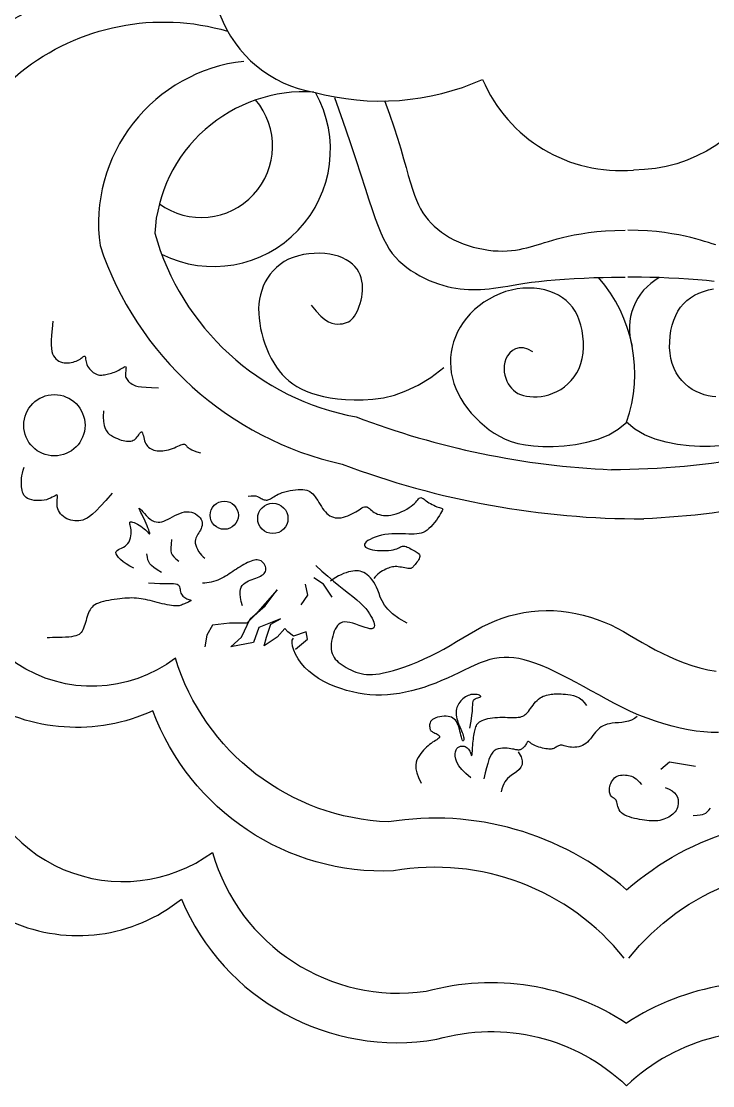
# Model space of a CAD drawing. Header units: millimetres. Extents: x -159346 to -157016, y -80163 to -78851.
# Drawn here: x -158656.36 to -158629.6, y -80136.19 to -80095.04 of the extents above; entities that cross this region are included whole.
import ezdxf

# ---------------------------------------------------------------- set-up
doc = ezdxf.new("R2010")
doc.units = ezdxf.units.MM
doc.header["$LTSCALE"] = 2
doc.header["$MEASUREMENT"] = 0
for name, color, linetype in [('3', 3, 'CONTINUOUS'), ('4', 4, 'CONTINUOUS'), ('7', 7, 'CONTINUOUS')]:
    doc.layers.add(name, color=color, linetype=linetype)

msp = doc.modelspace()

# ---------------------------------------------------------------- linework, layer by layer
at = {"layer": '3', "color": 0}
for points in [[(-158653.806, -80084.063, 0.451638), (-158647.873, -80090.138, 0.579816), (-158645.033, -80097.775, 0.173392), (-158638.508, -80097.287, 0.324668), (-158632.67, -80100.79)], [(-158612.07, -80084.063, -0.451638), (-158618.003, -80090.138, -0.579816), (-158620.843, -80097.775, -0.173392), (-158627.368, -80097.287, -0.302742), (-158632.67, -80100.79)], [(-158647.749, -80096.589, 0.421011), (-158653.308, -80103.712, 0.263518), (-158643.942, -80112.162, 0.091202), (-158632.266, -80114.275)], [(-158618.127, -80096.589, -0.421011), (-158612.568, -80103.712, -0.263518), (-158621.934, -80112.162, -0.078651), (-158632.266, -80114.275)], [(-158645.033, -80097.775, 0.414914), (-158651.193, -80103.229, 0.286267), (-158643.403, -80110.335, 0.079731), (-158633.525, -80112.377, 0.079731)], [(-158620.843, -80097.775, -0.414914), (-158614.683, -80103.229, -0.286267), (-158622.473, -80110.335, -0.0915), (-158633.525, -80112.377, -0.079731)]]:
    msp.add_lwpolyline(points, format="xyb", dxfattribs=at)
for points in [[(-158644.232, -80097.985), (-158643.916, -80098.896), (-158643.646, -80099.692), (-158643.416, -80100.382), (-158643.22, -80100.979), (-158643.052, -80101.494), (-158642.906, -80101.938), (-158642.778, -80102.322), (-158642.661, -80102.658), (-158642.55, -80102.955), (-158642.442, -80103.218), (-158642.336, -80103.452), (-158642.229, -80103.659), (-158642.118, -80103.844), (-158642.002, -80104.011), (-158641.878, -80104.162), (-158641.744, -80104.303), (-158641.599, -80104.435), (-158641.443, -80104.559), (-158641.278, -80104.675), (-158641.107, -80104.783), (-158640.932, -80104.882), (-158640.753, -80104.973), (-158640.573, -80105.055), (-158640.395, -80105.127), (-158640.219, -80105.191), (-158640.045, -80105.245), (-158639.875, -80105.291), (-158639.706, -80105.329), (-158639.54, -80105.359), (-158639.377, -80105.382), (-158639.215, -80105.399), (-158639.055, -80105.409), (-158638.898, -80105.414), (-158638.74, -80105.413), (-158638.582, -80105.407), (-158638.421, -80105.397), (-158638.256, -80105.381), (-158638.087, -80105.361), (-158637.91, -80105.337), (-158637.726, -80105.309), (-158637.532, -80105.277), (-158637.326, -80105.242), (-158637.106, -80105.206), (-158636.868, -80105.168), (-158636.611, -80105.131), (-158636.332, -80105.096), (-158636.028, -80105.062), (-158635.697, -80105.032), (-158635.338, -80105.006), (-158634.962, -80104.984), (-158634.58, -80104.965), (-158634.203, -80104.951), (-158633.844, -80104.94), (-158633.515, -80104.932), (-158633.227, -80104.928), (-158632.993, -80104.926)], [(-158642.298, -80098.105), (-158642.108, -80098.629), (-158641.943, -80099.114), (-158641.8, -80099.562), (-158641.675, -80099.974), (-158641.566, -80100.351), (-158641.47, -80100.694), (-158641.382, -80101.005), (-158641.301, -80101.284), (-158641.223, -80101.534), (-158641.146, -80101.757), (-158641.069, -80101.956), (-158640.989, -80102.134), (-158640.906, -80102.296), (-158640.817, -80102.444), (-158640.721, -80102.582), (-158640.616, -80102.713), (-158640.502, -80102.839), (-158640.377, -80102.961), (-158640.243, -80103.078), (-158640.099, -80103.19), (-158639.946, -80103.295), (-158639.785, -80103.393), (-158639.616, -80103.485), (-158639.438, -80103.568), (-158639.253, -80103.643), (-158639.063, -80103.709), (-158638.869, -80103.767), (-158638.673, -80103.816), (-158638.477, -80103.856), (-158638.282, -80103.886), (-158638.092, -80103.908), (-158637.907, -80103.92), (-158637.73, -80103.923), (-158637.559, -80103.918), (-158637.395, -80103.905), (-158637.238, -80103.885), (-158637.086, -80103.86), (-158636.939, -80103.83), (-158636.797, -80103.796), (-158636.659, -80103.759), (-158636.524, -80103.721), (-158636.39, -80103.68), (-158636.253, -80103.638), (-158636.111, -80103.594), (-158635.96, -80103.548), (-158635.796, -80103.501), (-158635.617, -80103.452), (-158635.42, -80103.402), (-158635.201, -80103.351), (-158634.96, -80103.3), (-158634.695, -80103.252), (-158634.407, -80103.208), (-158634.093, -80103.17), (-158633.753, -80103.141), (-158633.387, -80103.122), (-158632.993, -80103.115)], [(-158629.486, -80103.68), (-158629.622, -80103.638), (-158629.765, -80103.594), (-158629.916, -80103.548), (-158630.079, -80103.501), (-158630.258, -80103.452), (-158630.456, -80103.402), (-158630.674, -80103.351), (-158630.916, -80103.3), (-158631.18, -80103.252), (-158631.469, -80103.208), (-158631.783, -80103.17), (-158632.123, -80103.141), (-158632.489, -80103.122), (-158632.883, -80103.115)], [(-158645.138, -80106.013), (-158644.944, -80106.253), (-158644.768, -80106.436), (-158644.609, -80106.569), (-158644.465, -80106.659), (-158644.336, -80106.713), (-158644.218, -80106.741), (-158644.112, -80106.748), (-158644.015, -80106.742), (-158643.927, -80106.73), (-158643.845, -80106.712), (-158643.77, -80106.687), (-158643.701, -80106.655), (-158643.637, -80106.614), (-158643.577, -80106.565), (-158643.52, -80106.505), (-158643.466, -80106.435), (-158643.415, -80106.354), (-158643.365, -80106.264), (-158643.319, -80106.164), (-158643.278, -80106.057), (-158643.24, -80105.944), (-158643.209, -80105.826), (-158643.183, -80105.704), (-158643.164, -80105.58), (-158643.153, -80105.455), (-158643.15, -80105.33), (-158643.157, -80105.206), (-158643.174, -80105.083), (-158643.203, -80104.963), (-158643.244, -80104.846), (-158643.298, -80104.733), (-158643.366, -80104.624), (-158643.449, -80104.522), (-158643.546, -80104.426), (-158643.659, -80104.337), (-158643.785, -80104.257), (-158643.925, -80104.187), (-158644.078, -80104.126), (-158644.244, -80104.078), (-158644.423, -80104.041), (-158644.614, -80104.017), (-158644.813, -80104.007), (-158645.019, -80104.011), (-158645.226, -80104.028), (-158645.433, -80104.06), (-158645.635, -80104.106), (-158645.83, -80104.167), (-158646.014, -80104.242), (-158646.185, -80104.332), (-158646.341, -80104.437), (-158646.484, -80104.553), (-158646.612, -80104.681), (-158646.727, -80104.819), (-158646.829, -80104.965), (-158646.917, -80105.119), (-158646.991, -80105.278), (-158647.053, -80105.443), (-158647.101, -80105.612), (-158647.137, -80105.786), (-158647.16, -80105.964), (-158647.171, -80106.146), (-158647.17, -80106.332), (-158647.157, -80106.523), (-158647.132, -80106.717), (-158647.096, -80106.915), (-158647.05, -80107.114), (-158646.994, -80107.314), (-158646.928, -80107.512), (-158646.854, -80107.706), (-158646.772, -80107.894), (-158646.684, -80108.075), (-158646.588, -80108.246), (-158646.487, -80108.407), (-158646.379, -80108.556), (-158646.263, -80108.695), (-158646.138, -80108.825), (-158646.002, -80108.945), (-158645.855, -80109.055), (-158645.695, -80109.158), (-158645.521, -80109.252), (-158645.332, -80109.339), (-158645.126, -80109.417), (-158644.903, -80109.487), (-158644.662, -80109.547), (-158644.4, -80109.596), (-158644.117, -80109.634), (-158643.811, -80109.661), (-158643.481, -80109.675), (-158643.127, -80109.674), (-158642.749, -80109.65), (-158642.346, -80109.591), (-158641.921, -80109.489), (-158641.473, -80109.331), (-158641.004, -80109.109), (-158640.513, -80108.811), (-158640.002, -80108.427)], [(-158629.544, -80105.096), (-158629.848, -80105.062), (-158630.179, -80105.032), (-158630.537, -80105.006), (-158630.914, -80104.984), (-158631.296, -80104.965), (-158631.672, -80104.951), (-158632.031, -80104.94), (-158632.36, -80104.932), (-158632.648, -80104.928), (-158632.883, -80104.926)], [(-158636.558, -80107.824), (-158636.753, -80107.718), (-158636.931, -80107.667), (-158637.091, -80107.663), (-158637.233, -80107.699), (-158637.355, -80107.768), (-158637.459, -80107.862), (-158637.542, -80107.973), (-158637.605, -80108.095), (-158637.648, -80108.221), (-158637.672, -80108.348), (-158637.678, -80108.475), (-158637.669, -80108.6), (-158637.647, -80108.721), (-158637.612, -80108.838), (-158637.568, -80108.949), (-158637.515, -80109.051), (-158637.455, -80109.144), (-158637.387, -80109.228), (-158637.313, -80109.303), (-158637.23, -80109.368), (-158637.139, -80109.424), (-158637.039, -80109.47), (-158636.929, -80109.507), (-158636.81, -80109.534), (-158636.68, -80109.552), (-158636.542, -80109.559), (-158636.397, -80109.556), (-158636.247, -80109.542), (-158636.094, -80109.515), (-158635.939, -80109.475), (-158635.784, -80109.421), (-158635.631, -80109.353), (-158635.483, -80109.27), (-158635.339, -80109.172), (-158635.204, -80109.059), (-158635.077, -80108.932), (-158634.963, -80108.789), (-158634.861, -80108.633), (-158634.774, -80108.462), (-158634.705, -80108.276), (-158634.654, -80108.078), (-158634.621, -80107.868), (-158634.605, -80107.652), (-158634.607, -80107.433), (-158634.624, -80107.214), (-158634.657, -80106.999), (-158634.704, -80106.792), (-158634.765, -80106.596), (-158634.84, -80106.415), (-158634.928, -80106.249), (-158635.029, -80106.097), (-158635.143, -80105.96), (-158635.27, -80105.837), (-158635.411, -80105.728), (-158635.565, -80105.632), (-158635.732, -80105.55), (-158635.912, -80105.481), (-158636.104, -80105.426), (-158636.305, -80105.386), (-158636.514, -80105.361), (-158636.729, -80105.353), (-158636.949, -80105.36), (-158637.171, -80105.386), (-158637.394, -80105.429), (-158637.616, -80105.491), (-158637.835, -80105.571), (-158638.049, -80105.667), (-158638.257, -80105.778), (-158638.457, -80105.902), (-158638.646, -80106.039), (-158638.822, -80106.187), (-158638.985, -80106.345), (-158639.132, -80106.511), (-158639.263, -80106.685), (-158639.378, -80106.865), (-158639.477, -80107.052), (-158639.561, -80107.242), (-158639.629, -80107.437), (-158639.682, -80107.634), (-158639.72, -80107.834), (-158639.743, -80108.034), (-158639.75, -80108.235), (-158639.742, -80108.436), (-158639.718, -80108.637), (-158639.677, -80108.838), (-158639.621, -80109.038), (-158639.548, -80109.236), (-158639.458, -80109.433), (-158639.352, -80109.628), (-158639.23, -80109.82), (-158639.094, -80110.008), (-158638.945, -80110.189), (-158638.784, -80110.364), (-158638.614, -80110.53), (-158638.436, -80110.686), (-158638.25, -80110.832), (-158638.057, -80110.965), (-158637.855, -80111.085), (-158637.638, -80111.191), (-158637.401, -80111.282), (-158637.141, -80111.357), (-158636.853, -80111.415), (-158636.533, -80111.455), (-158636.175, -80111.476), (-158635.779, -80111.476), (-158635.354, -80111.453), (-158634.914, -80111.4), (-158634.471, -80111.313), (-158634.038, -80111.189), (-158633.629, -80111.022), (-158633.256, -80110.807), (-158632.932, -80110.54)], [(-158629.479, -80109.556), (-158629.629, -80109.542), (-158629.782, -80109.515), (-158629.937, -80109.475), (-158630.092, -80109.421), (-158630.244, -80109.353), (-158630.393, -80109.27), (-158630.536, -80109.172), (-158630.672, -80109.059), (-158630.798, -80108.932), (-158630.913, -80108.789), (-158631.015, -80108.633), (-158631.101, -80108.462), (-158631.171, -80108.276), (-158631.222, -80108.078), (-158631.255, -80107.868), (-158631.27, -80107.652), (-158631.269, -80107.433), (-158631.252, -80107.214), (-158631.219, -80106.999), (-158631.172, -80106.792), (-158631.11, -80106.596), (-158631.036, -80106.415), (-158630.948, -80106.249), (-158630.847, -80106.097), (-158630.733, -80105.96), (-158630.605, -80105.837), (-158630.465, -80105.728), (-158630.311, -80105.632), (-158630.144, -80105.55), (-158629.963, -80105.481), (-158629.772, -80105.426), (-158629.571, -80105.386)], [(-158655.13, -80106.636), (-158655.166, -80106.926), (-158655.189, -80107.171), (-158655.2, -80107.377), (-158655.201, -80107.547), (-158655.191, -80107.686), (-158655.171, -80107.801), (-158655.143, -80107.894), (-158655.107, -80107.972), (-158655.063, -80108.038), (-158655.013, -80108.094), (-158654.957, -80108.14), (-158654.896, -80108.177), (-158654.832, -80108.206), (-158654.765, -80108.227), (-158654.697, -80108.24), (-158654.627, -80108.247), (-158654.557, -80108.247), (-158654.488, -80108.242), (-158654.42, -80108.232), (-158654.354, -80108.218), (-158654.291, -80108.199), (-158654.231, -80108.177), (-158654.175, -80108.153), (-158654.123, -80108.126), (-158654.077, -80108.097), (-158654.036, -80108.068), (-158654, -80108.041), (-158653.969, -80108.017), (-158653.942, -80107.998), (-158653.92, -80107.986), (-158653.903, -80107.981), (-158653.89, -80107.986), (-158653.882, -80108.002), (-158653.876, -80108.028), (-158653.872, -80108.062), (-158653.867, -80108.104), (-158653.861, -80108.151), (-158653.851, -80108.202), (-158653.837, -80108.256), (-158653.816, -80108.312), (-158653.788, -80108.368), (-158653.753, -80108.422), (-158653.713, -80108.475), (-158653.668, -80108.525), (-158653.62, -80108.571), (-158653.571, -80108.612), (-158653.521, -80108.647), (-158653.471, -80108.675), (-158653.423, -80108.696), (-158653.376, -80108.709), (-158653.33, -80108.717), (-158653.284, -80108.719), (-158653.237, -80108.717), (-158653.189, -80108.712), (-158653.14, -80108.703), (-158653.089, -80108.694), (-158653.035, -80108.683), (-158652.98, -80108.67), (-158652.922, -80108.657), (-158652.864, -80108.641), (-158652.805, -80108.623), (-158652.747, -80108.603), (-158652.689, -80108.58), (-158652.632, -80108.554), (-158652.577, -80108.525), (-158652.525, -80108.494), (-158652.476, -80108.464), (-158652.432, -80108.436), (-158652.393, -80108.414), (-158652.36, -80108.398), (-158652.334, -80108.391), (-158652.315, -80108.396), (-158652.306, -80108.412), (-158652.302, -80108.44), (-158652.304, -80108.477), (-158652.31, -80108.52), (-158652.316, -80108.568), (-158652.322, -80108.62), (-158652.325, -80108.671), (-158652.325, -80108.722), (-158652.318, -80108.769), (-158652.306, -80108.813), (-158652.288, -80108.854), (-158652.264, -80108.893), (-158652.235, -80108.93), (-158652.202, -80108.966), (-158652.163, -80109), (-158652.12, -80109.033), (-158652.071, -80109.066), (-158652.011, -80109.098), (-158651.934, -80109.127), (-158651.832, -80109.153), (-158651.699, -80109.174), (-158651.529, -80109.191), (-158651.314, -80109.202), (-158651.048, -80109.206)], [(-158653.173, -80110.099), (-158653.184, -80110.328), (-158653.176, -80110.515), (-158653.152, -80110.666), (-158653.113, -80110.785), (-158653.063, -80110.879), (-158653.004, -80110.952), (-158652.937, -80111.01), (-158652.865, -80111.058), (-158652.791, -80111.102), (-158652.715, -80111.14), (-158652.638, -80111.174), (-158652.561, -80111.204), (-158652.486, -80111.229), (-158652.413, -80111.248), (-158652.344, -80111.263), (-158652.278, -80111.273), (-158652.218, -80111.277), (-158652.162, -80111.276), (-158652.111, -80111.269), (-158652.064, -80111.257), (-158652.02, -80111.24), (-158651.979, -80111.216), (-158651.941, -80111.187), (-158651.905, -80111.152), (-158651.871, -80111.111), (-158651.839, -80111.067), (-158651.809, -80111.023), (-158651.781, -80110.982), (-158651.755, -80110.947), (-158651.731, -80110.921), (-158651.71, -80110.908), (-158651.691, -80110.909), (-158651.675, -80110.929), (-158651.66, -80110.963), (-158651.646, -80111.01), (-158651.633, -80111.065), (-158651.618, -80111.127), (-158651.602, -80111.192), (-158651.583, -80111.257), (-158651.561, -80111.319), (-158651.534, -80111.375), (-158651.503, -80111.426), (-158651.467, -80111.471), (-158651.428, -80111.51), (-158651.384, -80111.544), (-158651.335, -80111.573), (-158651.282, -80111.597), (-158651.225, -80111.617), (-158651.164, -80111.632), (-158651.098, -80111.643), (-158651.03, -80111.649), (-158650.958, -80111.651), (-158650.885, -80111.648), (-158650.81, -80111.639), (-158650.733, -80111.626), (-158650.656, -80111.608), (-158650.58, -80111.584), (-158650.504, -80111.557), (-158650.431, -80111.528), (-158650.361, -80111.498), (-158650.295, -80111.469), (-158650.234, -80111.443), (-158650.181, -80111.42), (-158650.135, -80111.403), (-158650.097, -80111.392), (-158650.066, -80111.388), (-158650.041, -80111.39), (-158650.021, -80111.397), (-158650.003, -80111.408), (-158649.987, -80111.423), (-158649.971, -80111.442), (-158649.953, -80111.463), (-158649.932, -80111.487), (-158649.904, -80111.513), (-158649.867, -80111.542), (-158649.817, -80111.572), (-158649.751, -80111.605), (-158649.666, -80111.641), (-158649.559, -80111.679), (-158649.426, -80111.719)], [(-158629.343, -80111.455), (-158629.7, -80111.476), (-158630.097, -80111.476), (-158630.521, -80111.453), (-158630.962, -80111.4), (-158631.405, -80111.313), (-158631.837, -80111.189), (-158632.247, -80111.022), (-158632.62, -80110.807), (-158632.943, -80110.54)], [(-158652.837, -80113.284), (-158653.086, -80113.566), (-158653.291, -80113.791), (-158653.46, -80113.964), (-158653.597, -80114.094), (-158653.711, -80114.188), (-158653.807, -80114.252), (-158653.891, -80114.294), (-158653.97, -80114.322), (-158654.049, -80114.341), (-158654.129, -80114.352), (-158654.209, -80114.357), (-158654.288, -80114.354), (-158654.367, -80114.344), (-158654.443, -80114.326), (-158654.518, -80114.302), (-158654.589, -80114.271), (-158654.657, -80114.232), (-158654.721, -80114.187), (-158654.78, -80114.137), (-158654.832, -80114.081), (-158654.877, -80114.02), (-158654.915, -80113.955), (-158654.943, -80113.886), (-158654.962, -80113.814), (-158654.971, -80113.74), (-158654.973, -80113.666), (-158654.969, -80113.594), (-158654.962, -80113.527), (-158654.956, -80113.467), (-158654.952, -80113.418), (-158654.953, -80113.38), (-158654.962, -80113.358), (-158654.981, -80113.352), (-158655.011, -80113.361), (-158655.05, -80113.381), (-158655.099, -80113.408), (-158655.156, -80113.441), (-158655.223, -80113.475), (-158655.298, -80113.507), (-158655.382, -80113.535), (-158655.473, -80113.556), (-158655.569, -80113.568), (-158655.667, -80113.573), (-158655.766, -80113.571), (-158655.862, -80113.561), (-158655.953, -80113.544), (-158656.036, -80113.52), (-158656.109, -80113.488), (-158656.169, -80113.45), (-158656.217, -80113.405), (-158656.255, -80113.355), (-158656.285, -80113.299), (-158656.306, -80113.238), (-158656.322, -80113.173), (-158656.334, -80113.104), (-158656.342, -80113.032), (-158656.348, -80112.957), (-158656.351, -80112.879), (-158656.35, -80112.796), (-158656.344, -80112.708), (-158656.332, -80112.612), (-158656.313, -80112.51), (-158656.285, -80112.399), (-158656.248, -80112.278)], [(-158647.581, -80113.395), (-158647.465, -80113.382), (-158647.368, -80113.381), (-158647.287, -80113.391), (-158647.219, -80113.409), (-158647.162, -80113.432), (-158647.113, -80113.458), (-158647.07, -80113.484), (-158647.031, -80113.507), (-158646.993, -80113.525), (-158646.956, -80113.539), (-158646.919, -80113.547), (-158646.883, -80113.55), (-158646.847, -80113.549), (-158646.812, -80113.542), (-158646.777, -80113.532), (-158646.742, -80113.516), (-158646.707, -80113.497), (-158646.67, -80113.474), (-158646.631, -80113.447), (-158646.587, -80113.419), (-158646.538, -80113.388), (-158646.481, -80113.357), (-158646.416, -80113.325), (-158646.341, -80113.293), (-158646.256, -80113.262), (-158646.161, -80113.233), (-158646.06, -80113.206), (-158645.956, -80113.182), (-158645.85, -80113.163), (-158645.745, -80113.148), (-158645.644, -80113.138), (-158645.549, -80113.135), (-158645.463, -80113.138), (-158645.384, -80113.149), (-158645.312, -80113.167), (-158645.246, -80113.192), (-158645.186, -80113.224), (-158645.13, -80113.264), (-158645.077, -80113.312), (-158645.027, -80113.367), (-158644.979, -80113.43), (-158644.932, -80113.5), (-158644.886, -80113.573), (-158644.84, -80113.649), (-158644.793, -80113.726), (-158644.746, -80113.802), (-158644.696, -80113.876), (-158644.645, -80113.945), (-158644.591, -80114.008), (-158644.535, -80114.065), (-158644.476, -80114.114), (-158644.413, -80114.156), (-158644.348, -80114.191), (-158644.28, -80114.217), (-158644.208, -80114.234), (-158644.133, -80114.243), (-158644.054, -80114.241), (-158643.973, -80114.232), (-158643.891, -80114.214), (-158643.808, -80114.19), (-158643.725, -80114.16), (-158643.644, -80114.126), (-158643.565, -80114.088), (-158643.49, -80114.047), (-158643.418, -80114.005), (-158643.351, -80113.962), (-158643.289, -80113.921), (-158643.23, -80113.884), (-158643.175, -80113.852), (-158643.124, -80113.827), (-158643.077, -80113.811), (-158643.033, -80113.805), (-158642.992, -80113.811), (-158642.954, -80113.827), (-158642.917, -80113.851), (-158642.879, -80113.882), (-158642.84, -80113.917), (-158642.797, -80113.954), (-158642.75, -80113.992), (-158642.697, -80114.028), (-158642.638, -80114.061), (-158642.572, -80114.09), (-158642.5, -80114.114), (-158642.421, -80114.132), (-158642.337, -80114.143), (-158642.248, -80114.148), (-158642.153, -80114.144), (-158642.054, -80114.131), (-158641.951, -80114.109), (-158641.845, -80114.078), (-158641.739, -80114.041), (-158641.635, -80113.997), (-158641.534, -80113.949), (-158641.438, -80113.897), (-158641.35, -80113.842), (-158641.271, -80113.786), (-158641.203, -80113.731), (-158641.145, -80113.677), (-158641.096, -80113.625), (-158641.054, -80113.578), (-158641.017, -80113.537), (-158640.984, -80113.502), (-158640.955, -80113.476), (-158640.927, -80113.461), (-158640.898, -80113.455), (-158640.87, -80113.46), (-158640.839, -80113.474), (-158640.807, -80113.494), (-158640.771, -80113.52), (-158640.731, -80113.551), (-158640.687, -80113.584), (-158640.638, -80113.619), (-158640.582, -80113.654), (-158640.523, -80113.688), (-158640.461, -80113.721), (-158640.398, -80113.751), (-158640.335, -80113.78), (-158640.276, -80113.805), (-158640.221, -80113.826), (-158640.172, -80113.842), (-158640.13, -80113.854), (-158640.097, -80113.863), (-158640.073, -80113.872), (-158640.057, -80113.884), (-158640.052, -80113.901), (-158640.056, -80113.926), (-158640.071, -80113.961), (-158640.097, -80114.01), (-158640.134, -80114.073), (-158640.181, -80114.148), (-158640.236, -80114.232), (-158640.297, -80114.321), (-158640.364, -80114.411), (-158640.435, -80114.498), (-158640.508, -80114.58), (-158640.582, -80114.652), (-158640.655, -80114.712), (-158640.729, -80114.76), (-158640.804, -80114.798), (-158640.882, -80114.826), (-158640.965, -80114.845), (-158641.054, -80114.858), (-158641.149, -80114.864), (-158641.253, -80114.866), (-158641.366, -80114.865), (-158641.486, -80114.861), (-158641.614, -80114.858), (-158641.746, -80114.855), (-158641.88, -80114.855), (-158642.017, -80114.859), (-158642.153, -80114.868), (-158642.287, -80114.885), (-158642.418, -80114.91), (-158642.543, -80114.942), (-158642.66, -80114.981), (-158642.767, -80115.024), (-158642.862, -80115.069), (-158642.943, -80115.117), (-158643.006, -80115.164), (-158643.051, -80115.211), (-158643.076, -80115.255), (-158643.081, -80115.296), (-158643.068, -80115.334), (-158643.038, -80115.369), (-158642.991, -80115.401), (-158642.931, -80115.428), (-158642.857, -80115.452), (-158642.772, -80115.472), (-158642.676, -80115.487), (-158642.573, -80115.498), (-158642.465, -80115.504), (-158642.356, -80115.506), (-158642.248, -80115.504), (-158642.144, -80115.498), (-158642.048, -80115.487), (-158641.961, -80115.472), (-158641.887, -80115.452), (-158641.824, -80115.43), (-158641.77, -80115.407), (-158641.722, -80115.384), (-158641.68, -80115.364), (-158641.64, -80115.347), (-158641.601, -80115.336), (-158641.56, -80115.332), (-158641.517, -80115.336), (-158641.47, -80115.348), (-158641.422, -80115.365), (-158641.372, -80115.388), (-158641.321, -80115.414), (-158641.269, -80115.442), (-158641.219, -80115.471), (-158641.169, -80115.5), (-158641.121, -80115.527), (-158641.076, -80115.553), (-158641.035, -80115.579), (-158641, -80115.605), (-158640.971, -80115.633), (-158640.95, -80115.663), (-158640.938, -80115.696), (-158640.936, -80115.732), (-158640.945, -80115.773), (-158640.963, -80115.816), (-158640.988, -80115.862), (-158641.019, -80115.908), (-158641.052, -80115.954), (-158641.087, -80115.998), (-158641.12, -80116.039), (-158641.15, -80116.077), (-158641.176, -80116.109), (-158641.198, -80116.136), (-158641.218, -80116.158), (-158641.239, -80116.176), (-158641.261, -80116.188), (-158641.287, -80116.196), (-158641.317, -80116.199), (-158641.355, -80116.198), (-158641.401, -80116.192), (-158641.454, -80116.184), (-158641.513, -80116.173), (-158641.575, -80116.161), (-158641.64, -80116.149), (-158641.705, -80116.138), (-158641.769, -80116.129), (-158641.831, -80116.123), (-158641.888, -80116.122), (-158641.942, -80116.125), (-158641.994, -80116.132), (-158642.044, -80116.143), (-158642.095, -80116.158), (-158642.146, -80116.177), (-158642.199, -80116.2), (-158642.255, -80116.226), (-158642.314, -80116.255), (-158642.376, -80116.289), (-158642.439, -80116.326), (-158642.501, -80116.368), (-158642.561, -80116.414), (-158642.618, -80116.464), (-158642.67, -80116.519), (-158642.716, -80116.58)], [(-158651.999, -80116.188), (-158652.157, -80116.104), (-158652.296, -80116.018), (-158652.416, -80115.933), (-158652.515, -80115.85), (-158652.593, -80115.772), (-158652.649, -80115.699), (-158652.683, -80115.634), (-158652.693, -80115.579), (-158652.68, -80115.533), (-158652.647, -80115.496), (-158652.599, -80115.463), (-158652.54, -80115.434), (-158652.474, -80115.404), (-158652.405, -80115.371), (-158652.339, -80115.333), (-158652.278, -80115.285), (-158652.227, -80115.228), (-158652.186, -80115.161), (-158652.155, -80115.087), (-158652.131, -80115.01), (-158652.116, -80114.929), (-158652.108, -80114.849), (-158652.106, -80114.772), (-158652.11, -80114.699), (-158652.12, -80114.633), (-158652.132, -80114.574), (-158652.144, -80114.522), (-158652.155, -80114.479), (-158652.161, -80114.444), (-158652.16, -80114.417), (-158652.15, -80114.4), (-158652.129, -80114.392), (-158652.094, -80114.393), (-158652.048, -80114.403), (-158651.993, -80114.421), (-158651.931, -80114.446), (-158651.865, -80114.478), (-158651.796, -80114.516), (-158651.728, -80114.559), (-158651.663, -80114.606), (-158651.603, -80114.656), (-158651.549, -80114.706), (-158651.501, -80114.754), (-158651.46, -80114.797), (-158651.428, -80114.83), (-158651.404, -80114.852), (-158651.389, -80114.859), (-158651.383, -80114.848), (-158651.388, -80114.817), (-158651.403, -80114.768), (-158651.425, -80114.704), (-158651.453, -80114.629), (-158651.487, -80114.545), (-158651.525, -80114.455), (-158651.565, -80114.363), (-158651.607, -80114.271), (-158651.649, -80114.182), (-158651.688, -80114.099), (-158651.724, -80114.025), (-158651.754, -80113.962), (-158651.776, -80113.913), (-158651.788, -80113.879), (-158651.788, -80113.864), (-158651.775, -80113.87), (-158651.746, -80113.899), (-158651.704, -80113.946), (-158651.651, -80114.006), (-158651.588, -80114.075), (-158651.519, -80114.147), (-158651.445, -80114.218), (-158651.368, -80114.283), (-158651.29, -80114.336), (-158651.214, -80114.373), (-158651.139, -80114.395), (-158651.064, -80114.404), (-158650.99, -80114.4), (-158650.914, -80114.385), (-158650.837, -80114.361), (-158650.757, -80114.328), (-158650.675, -80114.289), (-158650.59, -80114.245), (-158650.501, -80114.198), (-158650.411, -80114.151), (-158650.319, -80114.106), (-158650.226, -80114.066), (-158650.133, -80114.034), (-158650.04, -80114.011), (-158649.948, -80114.001), (-158649.858, -80114.004), (-158649.772, -80114.021), (-158649.69, -80114.049), (-158649.614, -80114.087), (-158649.545, -80114.132), (-158649.486, -80114.184), (-158649.436, -80114.24), (-158649.398, -80114.298), (-158649.373, -80114.358), (-158649.36, -80114.418), (-158649.357, -80114.478), (-158649.363, -80114.538), (-158649.378, -80114.597), (-158649.398, -80114.655), (-158649.424, -80114.71), (-158649.454, -80114.764), (-158649.487, -80114.815), (-158649.52, -80114.865), (-158649.552, -80114.915), (-158649.58, -80114.966), (-158649.603, -80115.02), (-158649.619, -80115.078), (-158649.626, -80115.141), (-158649.622, -80115.211), (-158649.605, -80115.288), (-158649.577, -80115.369), (-158649.539, -80115.453), (-158649.493, -80115.536), (-158649.44, -80115.614), (-158649.382, -80115.686), (-158649.321, -80115.748), (-158649.259, -80115.797)], [(-158650.545, -80115.071), (-158650.562, -80115.256), (-158650.572, -80115.399), (-158650.569, -80115.508), (-158650.552, -80115.595), (-158650.516, -80115.669), (-158650.458, -80115.739), (-158650.376, -80115.816), (-158650.265, -80115.909)], [(-158650.936, -80116.356), (-158651.102, -80116.245), (-158651.228, -80116.156), (-158651.319, -80116.082), (-158651.383, -80116.014), (-158651.426, -80115.943), (-158651.455, -80115.861), (-158651.476, -80115.76), (-158651.495, -80115.63)], [(-158647.792, -80117.641), (-158647.845, -80117.466), (-158647.877, -80117.317), (-158647.891, -80117.19), (-158647.889, -80117.082), (-158647.873, -80116.992), (-158647.844, -80116.916), (-158647.804, -80116.853), (-158647.754, -80116.8), (-158647.697, -80116.753), (-158647.634, -80116.713), (-158647.567, -80116.678), (-158647.496, -80116.647), (-158647.424, -80116.619), (-158647.352, -80116.593), (-158647.282, -80116.568), (-158647.215, -80116.542), (-158647.152, -80116.515), (-158647.094, -80116.487), (-158647.042, -80116.457), (-158646.997, -80116.424), (-158646.959, -80116.389), (-158646.929, -80116.351), (-158646.907, -80116.309), (-158646.894, -80116.264), (-158646.891, -80116.216), (-158646.897, -80116.165), (-158646.911, -80116.113), (-158646.933, -80116.062), (-158646.961, -80116.014), (-158646.994, -80115.971), (-158647.033, -80115.933), (-158647.075, -80115.903), (-158647.121, -80115.881), (-158647.171, -80115.868), (-158647.223, -80115.863), (-158647.278, -80115.865), (-158647.336, -80115.874), (-158647.397, -80115.89), (-158647.461, -80115.911), (-158647.528, -80115.937), (-158647.597, -80115.968), (-158647.668, -80116.003), (-158647.741, -80116.041), (-158647.814, -80116.082), (-158647.888, -80116.126), (-158647.961, -80116.171), (-158648.034, -80116.217), (-158648.106, -80116.264), (-158648.175, -80116.311), (-158648.244, -80116.358), (-158648.311, -80116.403), (-158648.38, -80116.448), (-158648.449, -80116.491), (-158648.52, -80116.533), (-158648.593, -80116.572), (-158648.669, -80116.608), (-158648.749, -80116.642), (-158648.833, -80116.672), (-158648.918, -80116.699), (-158649.004, -80116.722), (-158649.089, -80116.74), (-158649.174, -80116.754), (-158649.258, -80116.762), (-158649.338, -80116.765)], [(-158644.953, -80116.077), (-158644.724, -80116.297), (-158644.499, -80116.498), (-158644.282, -80116.682), (-158644.074, -80116.851), (-158643.877, -80117.006), (-158643.693, -80117.149), (-158643.524, -80117.283), (-158643.373, -80117.408), (-158643.241, -80117.527), (-158643.127, -80117.64), (-158643.03, -80117.748), (-158642.948, -80117.849), (-158642.88, -80117.945), (-158642.825, -80118.035), (-158642.78, -80118.12), (-158642.744, -80118.2), (-158642.717, -80118.273), (-158642.699, -80118.341), (-158642.691, -80118.4), (-158642.696, -80118.45), (-158642.715, -80118.489), (-158642.748, -80118.515), (-158642.798, -80118.528), (-158642.865, -80118.525), (-158642.951, -80118.507), (-158643.052, -80118.477), (-158643.164, -80118.438), (-158643.283, -80118.395), (-158643.406, -80118.352), (-158643.527, -80118.313), (-158643.643, -80118.283), (-158643.75, -80118.265), (-158643.845, -80118.262), (-158643.929, -80118.275), (-158644.001, -80118.303), (-158644.064, -80118.344), (-158644.118, -80118.397), (-158644.166, -80118.461), (-158644.208, -80118.535), (-158644.244, -80118.619), (-158644.278, -80118.709), (-158644.306, -80118.806), (-158644.33, -80118.907), (-158644.348, -80119.01), (-158644.36, -80119.112), (-158644.364, -80119.213), (-158644.36, -80119.31), (-158644.347, -80119.401), (-158644.325, -80119.484), (-158644.294, -80119.561), (-158644.254, -80119.631), (-158644.206, -80119.696), (-158644.151, -80119.757), (-158644.089, -80119.814), (-158644.02, -80119.869), (-158643.946, -80119.922), (-158643.867, -80119.974), (-158643.783, -80120.024), (-158643.694, -80120.072), (-158643.603, -80120.117), (-158643.508, -80120.159), (-158643.41, -80120.197), (-158643.311, -80120.23), (-158643.21, -80120.257), (-158643.108, -80120.278), (-158643.002, -80120.293), (-158642.891, -80120.3), (-158642.771, -80120.298), (-158642.64, -80120.287), (-158642.496, -80120.266), (-158642.335, -80120.235), (-158642.157, -80120.192), (-158641.958, -80120.137), (-158641.742, -80120.07), (-158641.511, -80119.992), (-158641.269, -80119.903), (-158641.019, -80119.804), (-158640.765, -80119.694), (-158640.509, -80119.575), (-158640.256, -80119.447), (-158640.006, -80119.311), (-158639.761, -80119.168), (-158639.517, -80119.022), (-158639.275, -80118.875), (-158639.031, -80118.729), (-158638.785, -80118.588), (-158638.535, -80118.454), (-158638.28, -80118.33), (-158638.018, -80118.217), (-158637.75, -80118.118), (-158637.476, -80118.031), (-158637.197, -80117.959), (-158636.915, -80117.9), (-158636.63, -80117.857), (-158636.342, -80117.829), (-158636.052, -80117.818), (-158635.762, -80117.822), (-158635.472, -80117.843), (-158635.183, -80117.879), (-158634.898, -80117.93), (-158634.616, -80117.994), (-158634.339, -80118.072), (-158634.069, -80118.162), (-158633.806, -80118.265), (-158633.552, -80118.378), (-158633.303, -80118.501), (-158633.059, -80118.632), (-158632.818, -80118.768), (-158632.575, -80118.909), (-158632.331, -80119.051), (-158632.081, -80119.193), (-158631.825, -80119.334), (-158631.559, -80119.471), (-158631.285, -80119.602), (-158631.002, -80119.726), (-158630.711, -80119.84), (-158630.412, -80119.944), (-158630.105, -80120.034), (-158629.79, -80120.108), (-158629.469, -80120.166)], [(-158644.326, -80117.307), (-158644.66, -80116.807), (-158645.036, -80116.556)], [(-158641.43, -80118.311), (-158641.746, -80118.125), (-158641.99, -80117.946), (-158642.172, -80117.773), (-158642.305, -80117.607), (-158642.398, -80117.45), (-158642.464, -80117.302), (-158642.513, -80117.163), (-158642.558, -80117.036), (-158642.606, -80116.919), (-158642.659, -80116.814), (-158642.717, -80116.719), (-158642.779, -80116.634), (-158642.843, -80116.56), (-158642.909, -80116.495), (-158642.975, -80116.44), (-158643.042, -80116.393), (-158643.108, -80116.356), (-158643.174, -80116.327), (-158643.241, -80116.305), (-158643.309, -80116.292), (-158643.379, -80116.286), (-158643.452, -80116.287), (-158643.529, -80116.295), (-158643.611, -80116.31), (-158643.697, -80116.33), (-158643.788, -80116.357), (-158643.883, -80116.392), (-158643.981, -80116.434), (-158644.082, -80116.485), (-158644.185, -80116.544), (-158644.289, -80116.613), (-158644.394, -80116.691)], [(-158651.439, -80116.747), (-158651.204, -80116.763), (-158651.001, -80116.772), (-158650.828, -80116.775), (-158650.682, -80116.775), (-158650.56, -80116.775), (-158650.462, -80116.779), (-158650.385, -80116.787), (-158650.326, -80116.803), (-158650.283, -80116.829), (-158650.253, -80116.863), (-158650.233, -80116.905), (-158650.22, -80116.951), (-158650.212, -80117), (-158650.204, -80117.05), (-158650.195, -80117.1), (-158650.181, -80117.147), (-158650.16, -80117.191), (-158650.132, -80117.23), (-158650.1, -80117.264), (-158650.064, -80117.295), (-158650.025, -80117.322), (-158649.986, -80117.345), (-158649.947, -80117.364), (-158649.911, -80117.38), (-158649.878, -80117.393), (-158649.849, -80117.402), (-158649.825, -80117.41), (-158649.806, -80117.416), (-158649.793, -80117.422), (-158649.788, -80117.429), (-158649.789, -80117.436), (-158649.799, -80117.445), (-158649.817, -80117.457), (-158649.843, -80117.471), (-158649.874, -80117.487), (-158649.911, -80117.504), (-158649.951, -80117.521), (-158649.993, -80117.54), (-158650.036, -80117.558), (-158650.079, -80117.576), (-158650.12, -80117.593), (-158650.161, -80117.608), (-158650.203, -80117.622), (-158650.246, -80117.633), (-158650.294, -80117.641), (-158650.346, -80117.645), (-158650.404, -80117.645), (-158650.47, -80117.641), (-158650.544, -80117.631), (-158650.625, -80117.617), (-158650.713, -80117.6), (-158650.804, -80117.579), (-158650.899, -80117.556), (-158650.996, -80117.532), (-158651.092, -80117.507), (-158651.188, -80117.483), (-158651.281, -80117.459), (-158651.372, -80117.436), (-158651.461, -80117.415), (-158651.549, -80117.395), (-158651.636, -80117.378), (-158651.722, -80117.363), (-158651.809, -80117.352), (-158651.896, -80117.343), (-158651.984, -80117.338), (-158652.073, -80117.336), (-158652.164, -80117.337), (-158652.256, -80117.341), (-158652.351, -80117.347), (-158652.448, -80117.356), (-158652.548, -80117.367), (-158652.651, -80117.38), (-158652.757, -80117.395), (-158652.865, -80117.412), (-158652.973, -80117.431), (-158653.078, -80117.452), (-158653.18, -80117.476), (-158653.276, -80117.503), (-158653.364, -80117.533), (-158653.443, -80117.566), (-158653.511, -80117.603), (-158653.569, -80117.644), (-158653.618, -80117.688), (-158653.66, -80117.736), (-158653.695, -80117.789), (-158653.726, -80117.847), (-158653.754, -80117.909), (-158653.779, -80117.976), (-158653.803, -80118.048), (-158653.826, -80118.124), (-158653.85, -80118.202), (-158653.873, -80118.28), (-158653.897, -80118.357), (-158653.922, -80118.43), (-158653.947, -80118.5), (-158653.974, -80118.563), (-158654.004, -80118.618), (-158654.036, -80118.666), (-158654.074, -80118.708), (-158654.12, -80118.743), (-158654.175, -80118.773), (-158654.24, -80118.797), (-158654.319, -80118.817), (-158654.412, -80118.833), (-158654.521, -80118.845), (-158654.642, -80118.854), (-158654.77, -80118.861), (-158654.901, -80118.865), (-158655.029, -80118.868), (-158655.15, -80118.869), (-158655.26, -80118.87), (-158655.354, -80118.87)], [(-158645.746, -80119.31), (-158645.286, -80118.934), (-158645.328, -80118.642), (-158645.829, -80118.809), (-158646.038, -80118.642), (-158646.164, -80118.517), (-158646.456, -80118.851), (-158646.957, -80119.185), (-158646.874, -80118.851), (-158646.706, -80118.35), (-158646.331, -80118.142), (-158647.166, -80118.475), (-158647.375, -80119.06), (-158648.252, -80119.226), (-158647.834, -80118.851), (-158647.5, -80118.142), (-158646.915, -80117.641), (-158646.456, -80117.015), (-158647.291, -80117.975), (-158647.625, -80118.309), (-158648.294, -80118.309), (-158648.962, -80118.392), (-158649.171, -80118.767), (-158649.254, -80119.226)], [(-158645.37, -80116.807), (-158645.286, -80117.224), (-158645.537, -80117.599)], [(-158629.384, -80122.541), (-158629.661, -80122.534), (-158629.948, -80122.514), (-158630.244, -80122.479), (-158630.55, -80122.431), (-158630.862, -80122.369), (-158631.179, -80122.293), (-158631.5, -80122.205), (-158631.822, -80122.103), (-158632.145, -80121.988), (-158632.465, -80121.86), (-158632.783, -80121.72), (-158633.097, -80121.57), (-158633.406, -80121.413), (-158633.712, -80121.25), (-158634.012, -80121.085), (-158634.308, -80120.921), (-158634.599, -80120.759), (-158634.884, -80120.603), (-158635.163, -80120.455), (-158635.436, -80120.315), (-158635.701, -80120.186), (-158635.959, -80120.068), (-158636.208, -80119.962), (-158636.447, -80119.87), (-158636.677, -80119.791), (-158636.895, -80119.728), (-158637.103, -80119.68), (-158637.301, -80119.649), (-158637.491, -80119.633), (-158637.677, -80119.632), (-158637.86, -80119.647), (-158638.042, -80119.676), (-158638.226, -80119.719), (-158638.413, -80119.777), (-158638.606, -80119.848), (-158638.804, -80119.931), (-158639.007, -80120.023), (-158639.215, -80120.121), (-158639.428, -80120.223), (-158639.645, -80120.327), (-158639.866, -80120.429), (-158640.091, -80120.529), (-158640.32, -80120.623), (-158640.551, -80120.711), (-158640.784, -80120.791), (-158641.018, -80120.863), (-158641.253, -80120.927), (-158641.488, -80120.981), (-158641.722, -80121.026), (-158641.954, -80121.059), (-158642.185, -80121.081), (-158642.413, -80121.091), (-158642.64, -80121.09), (-158642.866, -80121.078), (-158643.091, -80121.053), (-158643.317, -80121.018), (-158643.542, -80120.97), (-158643.768, -80120.911), (-158643.995, -80120.841), (-158644.221, -80120.759), (-158644.442, -80120.665), (-158644.656, -80120.559), (-158644.861, -80120.442), (-158645.053, -80120.312), (-158645.231, -80120.171), (-158645.391, -80120.017), (-158645.531, -80119.853), (-158645.649, -80119.683), (-158645.745, -80119.513), (-158645.816, -80119.35), (-158645.861, -80119.199), (-158645.879, -80119.068), (-158645.869, -80118.963), (-158645.829, -80118.89)], [(-158639.004, -80122.372), (-158638.952, -80122.102), (-158638.919, -80121.882), (-158638.901, -80121.708), (-158638.892, -80121.571), (-158638.888, -80121.468), (-158638.884, -80121.39), (-158638.875, -80121.333), (-158638.858, -80121.29), (-158638.828, -80121.256), (-158638.789, -80121.229), (-158638.744, -80121.208), (-158638.697, -80121.191), (-158638.652, -80121.177), (-158638.614, -80121.165), (-158638.586, -80121.153), (-158638.572, -80121.141), (-158638.576, -80121.127), (-158638.595, -80121.112), (-158638.628, -80121.098), (-158638.671, -80121.084), (-158638.722, -80121.073), (-158638.779, -80121.065), (-158638.839, -80121.062), (-158638.9, -80121.064), (-158638.959, -80121.073), (-158639.016, -80121.087), (-158639.071, -80121.107), (-158639.123, -80121.132), (-158639.174, -80121.162), (-158639.222, -80121.195), (-158639.267, -80121.233), (-158639.31, -80121.273), (-158639.351, -80121.316), (-158639.388, -80121.361), (-158639.422, -80121.409), (-158639.452, -80121.46), (-158639.478, -80121.512), (-158639.499, -80121.567), (-158639.515, -80121.624), (-158639.526, -80121.683), (-158639.531, -80121.744), (-158639.531, -80121.807), (-158639.525, -80121.871), (-158639.515, -80121.936), (-158639.5, -80122.002), (-158639.482, -80122.069), (-158639.46, -80122.137), (-158639.436, -80122.205), (-158639.408, -80122.272), (-158639.38, -80122.34), (-158639.351, -80122.406), (-158639.322, -80122.47), (-158639.296, -80122.532), (-158639.273, -80122.591), (-158639.254, -80122.647), (-158639.241, -80122.698), (-158639.233, -80122.745), (-158639.232, -80122.786), (-158639.235, -80122.82), (-158639.242, -80122.844), (-158639.253, -80122.857), (-158639.266, -80122.858), (-158639.281, -80122.845), (-158639.296, -80122.817), (-158639.312, -80122.772), (-158639.328, -80122.714), (-158639.345, -80122.645), (-158639.363, -80122.568), (-158639.383, -80122.487), (-158639.405, -80122.404), (-158639.429, -80122.323), (-158639.456, -80122.246), (-158639.487, -80122.177), (-158639.521, -80122.116), (-158639.56, -80122.063), (-158639.603, -80122.017), (-158639.653, -80121.979), (-158639.708, -80121.949), (-158639.77, -80121.927), (-158639.839, -80121.913), (-158639.916, -80121.906), (-158639.998, -80121.907), (-158640.082, -80121.914), (-158640.166, -80121.928), (-158640.247, -80121.948), (-158640.322, -80121.973), (-158640.389, -80122.003), (-158640.445, -80122.038), (-158640.488, -80122.076), (-158640.519, -80122.117), (-158640.54, -80122.16), (-158640.552, -80122.203), (-158640.557, -80122.245), (-158640.557, -80122.286), (-158640.554, -80122.324), (-158640.549, -80122.358), (-158640.544, -80122.387), (-158640.538, -80122.411), (-158640.53, -80122.432), (-158640.519, -80122.451), (-158640.504, -80122.468), (-158640.486, -80122.484), (-158640.461, -80122.5), (-158640.431, -80122.518), (-158640.394, -80122.537), (-158640.353, -80122.558), (-158640.31, -80122.58), (-158640.268, -80122.604), (-158640.231, -80122.628), (-158640.201, -80122.654), (-158640.181, -80122.679), (-158640.173, -80122.705), (-158640.181, -80122.732), (-158640.202, -80122.758), (-158640.235, -80122.786), (-158640.277, -80122.815), (-158640.327, -80122.846), (-158640.382, -80122.879), (-158640.441, -80122.916), (-158640.501, -80122.956), (-158640.56, -80122.999), (-158640.619, -80123.047), (-158640.677, -80123.099), (-158640.735, -80123.155), (-158640.791, -80123.215), (-158640.846, -80123.279), (-158640.9, -80123.348), (-158640.953, -80123.422), (-158641.004, -80123.5), (-158641.048, -80123.587), (-158641.08, -80123.686), (-158641.096, -80123.801), (-158641.089, -80123.937), (-158641.055, -80124.095), (-158640.988, -80124.282), (-158640.883, -80124.499)], [(-158638.962, -80124.291), (-158639.158, -80124.124), (-158639.309, -80123.967), (-158639.421, -80123.821), (-158639.499, -80123.687), (-158639.546, -80123.565), (-158639.569, -80123.456), (-158639.571, -80123.361), (-158639.557, -80123.279), (-158639.533, -80123.212), (-158639.499, -80123.158), (-158639.459, -80123.118), (-158639.413, -80123.088), (-158639.365, -80123.07), (-158639.315, -80123.061), (-158639.266, -80123.06), (-158639.22, -80123.067), (-158639.178, -80123.081), (-158639.14, -80123.1), (-158639.106, -80123.124), (-158639.076, -80123.152), (-158639.05, -80123.184), (-158639.027, -80123.218), (-158639.007, -80123.253), (-158638.99, -80123.289), (-158638.976, -80123.326), (-158638.964, -80123.36), (-158638.953, -80123.39), (-158638.945, -80123.414), (-158638.938, -80123.43), (-158638.931, -80123.435), (-158638.926, -80123.429), (-158638.92, -80123.408), (-158638.915, -80123.371), (-158638.91, -80123.321), (-158638.904, -80123.26), (-158638.899, -80123.19), (-158638.893, -80123.113), (-158638.886, -80123.033), (-158638.879, -80122.952), (-158638.872, -80122.872), (-158638.864, -80122.796), (-158638.855, -80122.724), (-158638.845, -80122.655), (-158638.834, -80122.59), (-158638.823, -80122.528), (-158638.81, -80122.47), (-158638.796, -80122.416), (-158638.781, -80122.365), (-158638.765, -80122.317), (-158638.746, -80122.272), (-158638.724, -80122.23), (-158638.697, -80122.192), (-158638.665, -80122.156), (-158638.626, -80122.123), (-158638.579, -80122.093), (-158638.524, -80122.066), (-158638.459, -80122.041), (-158638.386, -80122.019), (-158638.305, -80122), (-158638.218, -80121.983), (-158638.127, -80121.97), (-158638.031, -80121.959), (-158637.934, -80121.952), (-158637.835, -80121.947), (-158637.736, -80121.946), (-158637.638, -80121.947), (-158637.541, -80121.95), (-158637.448, -80121.953), (-158637.359, -80121.955), (-158637.275, -80121.955), (-158637.196, -80121.953), (-158637.125, -80121.947), (-158637.06, -80121.937), (-158637.003, -80121.922), (-158636.951, -80121.902), (-158636.904, -80121.877), (-158636.859, -80121.846), (-158636.817, -80121.81), (-158636.776, -80121.767), (-158636.735, -80121.718), (-158636.692, -80121.663), (-158636.648, -80121.603), (-158636.603, -80121.54), (-158636.556, -80121.476), (-158636.506, -80121.413), (-158636.455, -80121.352), (-158636.401, -80121.296), (-158636.345, -80121.245), (-158636.286, -80121.202), (-158636.226, -80121.166), (-158636.164, -80121.136), (-158636.1, -80121.112), (-158636.037, -80121.093), (-158635.974, -80121.078), (-158635.912, -80121.066), (-158635.851, -80121.057), (-158635.791, -80121.05), (-158635.733, -80121.046), (-158635.673, -80121.043), (-158635.61, -80121.042), (-158635.544, -80121.043), (-158635.471, -80121.046), (-158635.392, -80121.05), (-158635.304, -80121.057), (-158635.207, -80121.067), (-158635.103, -80121.082), (-158634.994, -80121.106), (-158634.885, -80121.143), (-158634.777, -80121.197), (-158634.673, -80121.271), (-158634.578, -80121.37), (-158634.493, -80121.495)], [(-158632.53, -80121.913), (-158632.632, -80121.994), (-158632.745, -80122.055), (-158632.867, -80122.097), (-158632.995, -80122.126), (-158633.125, -80122.145), (-158633.253, -80122.158), (-158633.376, -80122.168), (-158633.491, -80122.18), (-158633.595, -80122.197), (-158633.688, -80122.22), (-158633.772, -80122.248), (-158633.848, -80122.282), (-158633.916, -80122.321), (-158633.979, -80122.365), (-158634.036, -80122.414), (-158634.09, -80122.469), (-158634.141, -80122.529), (-158634.19, -80122.592), (-158634.239, -80122.657), (-158634.288, -80122.723), (-158634.338, -80122.787), (-158634.391, -80122.848), (-158634.447, -80122.905), (-158634.507, -80122.956), (-158634.572, -80122.999), (-158634.641, -80123.034), (-158634.713, -80123.063), (-158634.787, -80123.084), (-158634.86, -80123.099), (-158634.933, -80123.108), (-158635.004, -80123.111), (-158635.071, -80123.109), (-158635.134, -80123.101), (-158635.193, -80123.09), (-158635.247, -80123.076), (-158635.298, -80123.062), (-158635.345, -80123.048), (-158635.389, -80123.036), (-158635.43, -80123.028), (-158635.468, -80123.025), (-158635.503, -80123.028), (-158635.536, -80123.037), (-158635.568, -80123.049), (-158635.598, -80123.065), (-158635.628, -80123.083), (-158635.658, -80123.102), (-158635.688, -80123.12), (-158635.719, -80123.137), (-158635.751, -80123.151), (-158635.785, -80123.162), (-158635.821, -80123.171), (-158635.86, -80123.176), (-158635.903, -80123.179), (-158635.95, -80123.178), (-158636.002, -80123.173), (-158636.06, -80123.164), (-158636.122, -80123.152), (-158636.189, -80123.136), (-158636.258, -80123.118), (-158636.327, -80123.097), (-158636.394, -80123.073), (-158636.458, -80123.049), (-158636.516, -80123.023), (-158636.568, -80122.997), (-158636.61, -80122.972), (-158636.645, -80122.947), (-158636.673, -80122.924), (-158636.696, -80122.904), (-158636.714, -80122.889), (-158636.729, -80122.879), (-158636.743, -80122.875), (-158636.756, -80122.879), (-158636.769, -80122.891), (-158636.783, -80122.91), (-158636.798, -80122.934), (-158636.815, -80122.963), (-158636.832, -80122.994), (-158636.852, -80123.026), (-158636.872, -80123.058), (-158636.895, -80123.088), (-158636.919, -80123.115), (-158636.945, -80123.139), (-158636.972, -80123.159), (-158637, -80123.176), (-158637.028, -80123.191), (-158637.056, -80123.201), (-158637.084, -80123.209), (-158637.111, -80123.213), (-158637.136, -80123.214), (-158637.162, -80123.212), (-158637.19, -80123.208), (-158637.221, -80123.202), (-158637.257, -80123.194), (-158637.3, -80123.185), (-158637.35, -80123.175), (-158637.41, -80123.164), (-158637.48, -80123.154), (-158637.559, -80123.146), (-158637.643, -80123.141), (-158637.731, -80123.143), (-158637.818, -80123.151), (-158637.903, -80123.169), (-158637.982, -80123.198), (-158638.054, -80123.241), (-158638.115, -80123.298), (-158638.169, -80123.373), (-158638.217, -80123.468), (-158638.261, -80123.586), (-158638.306, -80123.729), (-158638.352, -80123.899), (-158638.403, -80124.099), (-158638.461, -80124.333)], [(-158637.125, -80123.289), (-158637.018, -80123.477), (-158636.973, -80123.635), (-158636.979, -80123.768), (-158637.024, -80123.879), (-158637.098, -80123.972), (-158637.191, -80124.052), (-158637.29, -80124.122), (-158637.386, -80124.187), (-158637.469, -80124.249), (-158637.539, -80124.311), (-158637.598, -80124.376), (-158637.648, -80124.447), (-158637.691, -80124.526), (-158637.728, -80124.615), (-158637.761, -80124.716), (-158637.793, -80124.833)], [(-158631.612, -80123.957), (-158631.278, -80123.665), (-158630.275, -80123.832)], [(-158631.445, -80124.666), (-158631.29, -80124.721), (-158631.169, -80124.788), (-158631.078, -80124.864), (-158631.013, -80124.948), (-158630.971, -80125.035), (-158630.947, -80125.124), (-158630.938, -80125.211), (-158630.94, -80125.292), (-158630.95, -80125.367), (-158630.967, -80125.434), (-158630.991, -80125.495), (-158631.021, -80125.55), (-158631.057, -80125.601), (-158631.098, -80125.647), (-158631.144, -80125.69), (-158631.194, -80125.73), (-158631.248, -80125.768), (-158631.306, -80125.804), (-158631.367, -80125.837), (-158631.432, -80125.867), (-158631.501, -80125.893), (-158631.572, -80125.915), (-158631.646, -80125.933), (-158631.723, -80125.946), (-158631.803, -80125.954), (-158631.885, -80125.957), (-158631.97, -80125.955), (-158632.057, -80125.95), (-158632.147, -80125.941), (-158632.24, -80125.929), (-158632.335, -80125.914), (-158632.433, -80125.897), (-158632.533, -80125.878), (-158632.634, -80125.856), (-158632.733, -80125.831), (-158632.829, -80125.802), (-158632.919, -80125.77), (-158633.002, -80125.732), (-158633.075, -80125.689), (-158633.136, -80125.64), (-158633.184, -80125.585), (-158633.221, -80125.525), (-158633.249, -80125.463), (-158633.269, -80125.401), (-158633.285, -80125.34), (-158633.298, -80125.283), (-158633.31, -80125.232), (-158633.324, -80125.188), (-158633.341, -80125.153), (-158633.362, -80125.127), (-158633.385, -80125.106), (-158633.41, -80125.089), (-158633.436, -80125.074), (-158633.462, -80125.059), (-158633.488, -80125.042), (-158633.512, -80125.021), (-158633.534, -80124.995), (-158633.554, -80124.963), (-158633.571, -80124.926), (-158633.585, -80124.885), (-158633.595, -80124.839), (-158633.6, -80124.789), (-158633.6, -80124.736), (-158633.595, -80124.68), (-158633.585, -80124.622), (-158633.568, -80124.562), (-158633.546, -80124.503), (-158633.518, -80124.445), (-158633.485, -80124.39), (-158633.446, -80124.339), (-158633.401, -80124.294), (-158633.352, -80124.256), (-158633.297, -80124.226), (-158633.238, -80124.204), (-158633.176, -80124.189), (-158633.113, -80124.181), (-158633.048, -80124.178), (-158632.983, -80124.18), (-158632.919, -80124.187), (-158632.858, -80124.197), (-158632.799, -80124.21), (-158632.742, -80124.229), (-158632.686, -80124.254), (-158632.629, -80124.287), (-158632.569, -80124.331), (-158632.506, -80124.386), (-158632.438, -80124.456), (-158632.363, -80124.541)], [(-158630.359, -80125.751), (-158630.207, -80125.737), (-158630.09, -80125.723), (-158630, -80125.706), (-158629.931, -80125.683), (-158629.873, -80125.65), (-158629.818, -80125.604), (-158629.76, -80125.542), (-158629.69, -80125.459)]]:
    msp.add_lwpolyline(points, dxfattribs=at)
for centre, radius in [((-158655.074, -80110.658), 1.185), ((-158648.502, -80114.136), 0.545), ((-158646.623, -80114.261), 0.586)]:
    msp.add_circle(centre, radius, dxfattribs=at)
for centre, radius, start, end in [((-158632.938, -80082.766), 33.977, 325.9757, 214.0243), ((-158649.392, -80099.866), 2.758, 234.0237, 40.302), ((-158648.917, -80099.995), 4.523, 243.6422, 29.1241), ((-158638.246, -80108.663), 5.626, 340.5051, 41.3594), ((-158630.579, -80106.916), 2.249, 119.0913, 197.5898)]:
    msp.add_arc(centre, radius, start, end, dxfattribs=at)
at = {"layer": '4', "color": 0}
for points in [[(-158633.029, -80131.259, 0.273666), (-158641.951, -80127.887, -0.324662), (-158651.267, -80121.698, -0.544369), (-158661.274, -80115.315, -0.876628), (-158661.154, -80102.487, -0.508299), (-158648.856, -80094.237)], [(-158632.847, -80131.259, -0.273666), (-158623.925, -80127.887, 0.324662), (-158614.608, -80121.698, 0.544369), (-158604.601, -80115.315, 0.876628), (-158604.722, -80102.487, 0.508299), (-158617.02, -80094.237)], [(-158664.641, -80113.766, 0.538338), (-158660.528, -80124.399, 0.609062), (-158650.16, -80128.976, 0.349169), (-158640.273, -80134.396, -0.266114), (-158632.938, -80136.192, -0.266114)], [(-158601.234, -80113.766, -0.538338), (-158605.347, -80124.399, -0.609062), (-158615.716, -80128.976, -0.349169), (-158625.603, -80134.396, 0.266114), (-158632.938, -80136.192, 0.266114)]]:
    msp.add_lwpolyline(points, format="xyb", dxfattribs=at)
msp.add_arc((-158632.938, -80082.766), 34.927, 325.4416, 214.5584, dxfattribs=at)
at = {"layer": '7', "color": 0}
for points in [[(-158632.938, -80128.62, 0.222966), (-158642.142, -80125.992, -0.318489), (-158650.395, -80119.661, -0.715156), (-158658.714, -80114.12, -1.098203), (-158659.679, -80104.485, -0.520654), (-158648.372, -80095.422)], [(-158632.938, -80128.62, -0.222966), (-158623.734, -80125.992, 0.318489), (-158615.48, -80119.661, 0.715156), (-158607.161, -80114.12, 1.098203), (-158606.197, -80104.485, 0.520654), (-158617.504, -80095.422)], [(-158663.044, -80114.799, 0.609195), (-158658.238, -80123.195, 0.569693), (-158648.954, -80127.17, 0.375287), (-158640.686, -80132.539, -0.216205), (-158632.938, -80133.773, -0.216205)], [(-158602.832, -80114.799, -0.609195), (-158607.638, -80123.195, -0.569693), (-158616.922, -80127.17, -0.375287), (-158625.189, -80132.539, 0.216205), (-158632.938, -80133.773, 0.216205)]]:
    msp.add_lwpolyline(points, format="xyb", dxfattribs=at)

doc.saveas('drawing.dxf')
